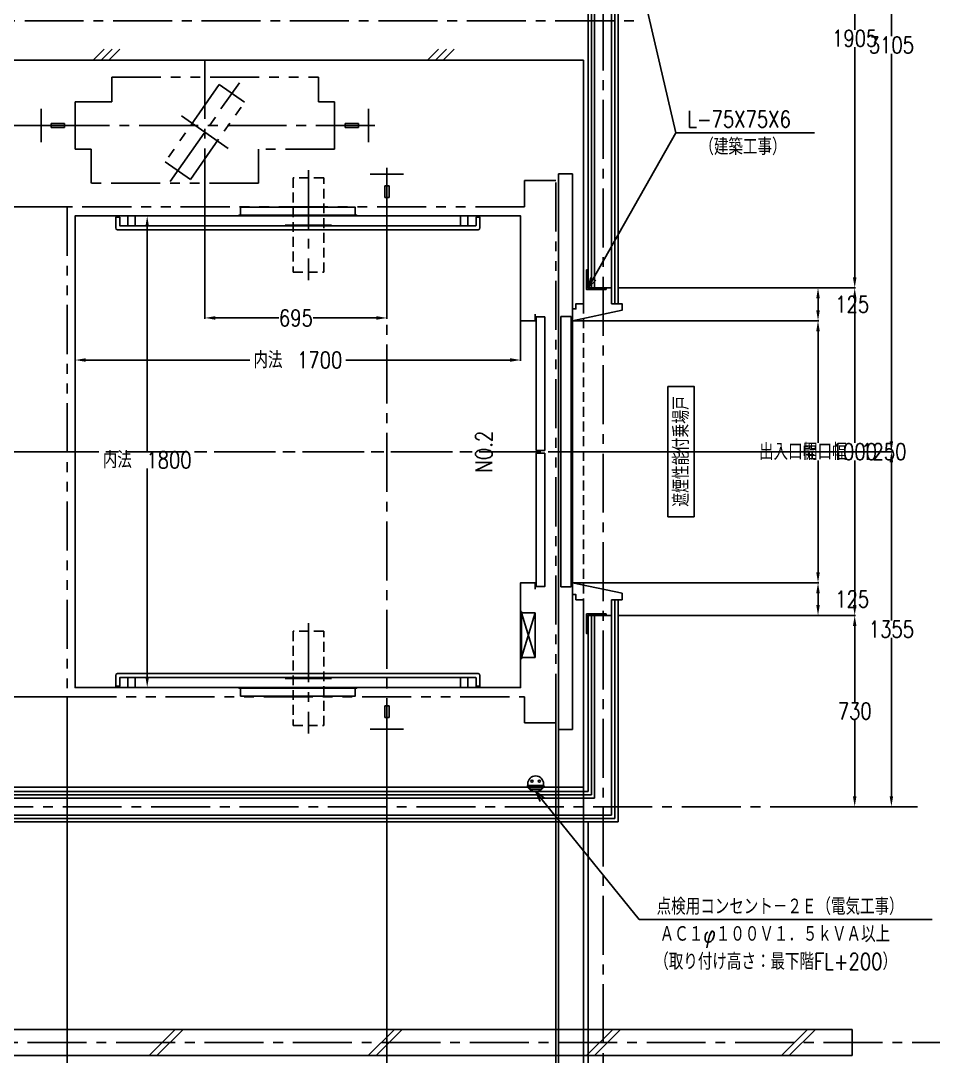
# Model space of a CAD drawing. Extents: x 1836 to 16224, y 361 to 11429.
# Drawn here: x 10053 to 13536, y 2556 to 6509 of the extents above; entities that cross this region are included whole.
import ezdxf
from ezdxf.enums import TextEntityAlignment as Align

# ---------------------------------------------------------------- set-up
doc = ezdxf.new("R2010")
doc.units = 0
doc.header["$LTSCALE"] = 300
doc.header["$MEASUREMENT"] = 0
for name, pattern in [('CENTER2', [1.125, 0.75, -0.125, 0.125, -0.125]), ('HIDDEN2', [0.1875, 0.125, -0.0625]), ('PHANTOM2', [1.25, 0.625, -0.125, 0.125, -0.125, 0.125, -0.125])]:
    doc.linetypes.add(name, pattern=pattern)
doc.layers.get('0').update_dxf_attribs({"linetype": 'CONTINUOUS'})
doc.layers.get('DEFPOINTS').update_dxf_attribs({"color": 8, "linetype": 'CONTINUOUS'})
for name, color, linetype in [('00-CENT', 7, 'CENTER2'), ('00-HIDN', 2, 'HIDDEN2'), ('00-OBJE', 3, 'CONTINUOUS'), ('00-PHAN', 5, 'PHANTOM2'), ('OBJE', 3, 'CONTINUOUS'), ('ZZ-BUILD-AXIS-T', 7, 'CENTER2'), ('ZZ-BUILD-W', 3, 'CONTINUOUS'), ('ZZ-CENT', 7, 'CENTER2'), ('ZZ-COMMENT', 6, 'CONTINUOUS'), ('ZZ-COMMENT-STL', 6, 'CONTINUOUS'), ('ZZ-DIM-COM1', 6, 'CONTINUOUS'), ('ZZ-DIM-COM2', 7, 'CONTINUOUS'), ('ZZ-KIKI-ALL', 7, 'CONTINUOUS'), ('ZZ-OBJE', 3, 'CONTINUOUS')]:
    doc.layers.add(name, color=color, linetype=linetype)
doc.styles.add('MITOH', font='romans.shx', dxfattribs={"width": 0.8, "bigfont": 'extfont.shx'})
doc.dimstyles.get("Standard").update_dxf_attribs({"dimtxt": 0.18, "dimasz": 0.18, "dimexe": 0.18, "dimexo": 0.0625, "dimgap": 0.09, "dimtad": 0, "dimtih": 1, "dimtoh": 1, "dimzin": 0, "dimdsep": 46, "dimtxsty": 'MITOH', "dimcen": 0.09, "dimadec": 0, "dimazin": 0, "dimtfac": 1, "dimtofl": 0, "dimtmove": 2, "dimatfit": 3, "dimfxl": 1, "dimtolj": 1, "dimarcsym": 0})

# ---------------------------------------------------------------- blocks, each defined once
blk = doc.blocks.new('*U409')
at = {"layer": 'ZZ-COMMENT-STL', "style": 'MITOH', "width": 0.8}
for s, p in [('L-75X75X6', (12933, 6304)), ('（建築工事）', (12979.1, 6199))]:
    blk.add_text(s, height=63, dxfattribs=at).set_placement(p)
blk = doc.blocks.new('_OPEN30')
at = {"color": 0, "linetype": 'ByBlock'}
for p, q in [((-1, 0.268), (0, 0)), ((0, 0), (-1, -0.268)), ((0, 0), (-1, 0))]:
    blk.add_line(p, q, dxfattribs=at)
blk = doc.blocks.new('*U410')
at = {"layer": 'ZZ-COMMENT-STL'}
blk.add_lwpolyline([(12574.1, 5726.2), (12889.4, 6284), (12899.4, 6284)], dxfattribs=at)
at = {"layer": 'ZZ-COMMENT-STL', "xscale": 40, "yscale": 40, "zscale": 40, "rotation": 240.5216745708419}
blk.add_blockref('_OPEN30', (12554.4, 5691.4), dxfattribs=at)
blk = doc.blocks.new('*U411')
at = {"layer": 'ZZ-COMMENT', "style": 'MITOH', "width": 0.8}
for s, p in [('点検用コンセント－２Ｅ（電気工事）', (12816, 3299.1)), ('ＡＣ１φ１００Ｖ１．５ｋＶＡ以上', (12827.8, 3194.1)), ('（取り付け高さ：最下階FL+200）', (12806.9, 3089.1))]:
    blk.add_text(s, height=63, dxfattribs=at).set_placement(p)
blk = doc.blocks.new('*U412')
at = {"layer": 'ZZ-COMMENT'}
blk.add_lwpolyline([(12379.5, 3737.8), (12749.4, 3281.1), (12759.4, 3281.1)], dxfattribs=at)
at = {"layer": 'ZZ-COMMENT', "xscale": 40, "yscale": 40, "zscale": 40, "rotation": 129.0018413624371}
blk.add_blockref('_OPEN30', (12354.4, 3768.9), dxfattribs=at)
blk = doc.blocks.new('*D459')
at = {"layer": 'DEFPOINTS', "color": 0, "transparency": 16777216}
for p in [(12154.1, 4363.6), (13096.1, 4363.6), (12333.6, 4238.6)]:
    blk.add_point(p, dxfattribs=at)
at = {"layer": 'ZZ-DIM-COM2', "color": 0, "lineweight": -2, "transparency": 16777216}
for p, q in [((12155.3, 4363.6), (13099.7, 4363.6)), ((13096.1, 4278.6), (13096.1, 4323.6)), ((12334.8, 4238.6), (13099.7, 4238.6))]:
    blk.add_line(p, q, dxfattribs=at)
at = {"layer": 'ZZ-DIM-COM2', "color": 0, "transparency": 16777216}
for points in [[(13089.4, 4323.6), (13102.8, 4323.6), (13096.1, 4363.6)], [(13089.4, 4278.6), (13102.8, 4278.6), (13096.1, 4238.6)]]:
    blk.add_solid(points, dxfattribs=at)
at = {"layer": 'ZZ-DIM-COM2', "color": 0, "transparency": 16777216, "insert": (13226.6, 4301.1), "char_height": 63, "attachment_point": 5, "style": 'MITOH'}
blk.add_mtext('\\A1;125', dxfattribs=at)
blk = doc.blocks.new('*D460')
at = {"layer": 'DEFPOINTS', "color": 0, "transparency": 16777216}
for p in [(12154.1, 5363.6), (13096.1, 5363.6), (12154.1, 4363.6)]:
    blk.add_point(p, dxfattribs=at)
at = {"layer": 'ZZ-DIM-COM1', "color": 0, "lineweight": -2, "transparency": 16777216}
for p, q in [((12155.3, 5363.6), (13099.7, 5363.6)), ((13096.1, 5323.6), (13096.1, 4896.9)), ((13096.1, 4403.6), (13096.1, 4830.3)), ((12155.3, 4363.6), (13099.7, 4363.6))]:
    blk.add_line(p, q, dxfattribs=at)
at = {"layer": 'ZZ-DIM-COM1', "color": 0, "transparency": 16777216}
for points in [[(13089.4, 5323.6), (13102.8, 5323.6), (13096.1, 5363.6)], [(13089.4, 4403.6), (13102.8, 4403.6), (13096.1, 4363.6)]]:
    blk.add_solid(points, dxfattribs=at)
at = {"layer": 'ZZ-DIM-COM1', "color": 0, "transparency": 16777216, "insert": (13096.1, 4863.6), "char_height": 63, "attachment_point": 5, "style": 'MITOH'}
blk.add_mtext('\\A1;出入口幅\u30001000', dxfattribs=at)
blk = doc.blocks.new('*D461')
at = {"layer": 'DEFPOINTS', "color": 0, "transparency": 16777216}
for p in [(12333.6, 5488.6), (13096.1, 5488.6), (12154.1, 5363.6)]:
    blk.add_point(p, dxfattribs=at)
at = {"layer": 'ZZ-DIM-COM2', "color": 0, "lineweight": -2, "transparency": 16777216}
for p, q in [((12334.8, 5488.6), (13099.7, 5488.6)), ((13096.1, 5403.6), (13096.1, 5448.6)), ((12155.3, 5363.6), (13099.7, 5363.6))]:
    blk.add_line(p, q, dxfattribs=at)
at = {"layer": 'ZZ-DIM-COM2', "color": 0, "transparency": 16777216}
for points in [[(13089.4, 5448.6), (13102.8, 5448.6), (13096.1, 5488.6)], [(13089.4, 5403.6), (13102.8, 5403.6), (13096.1, 5363.6)]]:
    blk.add_solid(points, dxfattribs=at)
at = {"layer": 'ZZ-DIM-COM2', "color": 0, "transparency": 16777216, "insert": (13226.6, 5426.1), "char_height": 63, "attachment_point": 5, "style": 'MITOH'}
blk.add_mtext('\\A1;125', dxfattribs=at)
blk = doc.blocks.new('*D462')
at = {"layer": 'DEFPOINTS', "color": 0, "transparency": 16777216}
for p in [(12333.6, 4238.6), (13236.1, 4238.6), (13076.1, 3508.6)]:
    blk.add_point(p, dxfattribs=at)
at = {"layer": 'ZZ-DIM-COM2', "color": 0, "lineweight": -2, "transparency": 16777216}
for p, q in [((12334.8, 4238.6), (13239.7, 4238.6)), ((13236.1, 4198.6), (13236.1, 3906.9)), ((13236.1, 3548.6), (13236.1, 3840.3)), ((13077.3, 3508.6), (13239.7, 3508.6))]:
    blk.add_line(p, q, dxfattribs=at)
at = {"layer": 'ZZ-DIM-COM2', "color": 0, "transparency": 16777216}
for points in [[(13229.4, 4198.6), (13242.8, 4198.6), (13236.1, 4238.6)], [(13229.4, 3548.6), (13242.8, 3548.6), (13236.1, 3508.6)]]:
    blk.add_solid(points, dxfattribs=at)
at = {"layer": 'ZZ-DIM-COM2', "color": 0, "transparency": 16777216, "insert": (13236.1, 3873.6), "char_height": 63, "attachment_point": 5, "style": 'MITOH'}
blk.add_mtext('\\A1;730', dxfattribs=at)
blk = doc.blocks.new('*D463')
at = {"layer": 'DEFPOINTS', "color": 0, "transparency": 16777216}
for p in [(12333.6, 5488.6), (13236.1, 5488.6), (12333.6, 4238.6)]:
    blk.add_point(p, dxfattribs=at)
at = {"layer": 'ZZ-DIM-COM2', "color": 0, "lineweight": -2, "transparency": 16777216}
for p, q in [((12334.8, 5488.6), (13239.7, 5488.6)), ((13236.1, 5448.6), (13236.1, 4896.9)), ((13236.1, 4278.6), (13236.1, 4830.3)), ((12334.8, 4238.6), (13239.7, 4238.6))]:
    blk.add_line(p, q, dxfattribs=at)
at = {"layer": 'ZZ-DIM-COM2', "color": 0, "transparency": 16777216}
for points in [[(13229.4, 5448.6), (13242.8, 5448.6), (13236.1, 5488.6)], [(13229.4, 4278.6), (13242.8, 4278.6), (13236.1, 4238.6)]]:
    blk.add_solid(points, dxfattribs=at)
at = {"layer": 'ZZ-DIM-COM2', "color": 0, "transparency": 16777216, "insert": (13236.1, 4863.6), "char_height": 63, "attachment_point": 5, "style": 'MITOH'}
blk.add_mtext('\\A1;開口幅\u30001250', dxfattribs=at)
blk = doc.blocks.new('*D464')
at = {"layer": 'DEFPOINTS', "color": 0, "transparency": 16777216}
for p in [(12333.6, 7393.6), (13236.1, 7393.6), (12333.6, 5488.6)]:
    blk.add_point(p, dxfattribs=at)
at = {"layer": 'ZZ-DIM-COM2', "color": 0, "lineweight": -2, "transparency": 16777216}
for p, q in [((12334.8, 7393.6), (13239.7, 7393.6)), ((13236.1, 7353.6), (13236.1, 6474.4)), ((13236.1, 5528.6), (13236.1, 6407.8)), ((12334.8, 5488.6), (13239.7, 5488.6))]:
    blk.add_line(p, q, dxfattribs=at)
at = {"layer": 'ZZ-DIM-COM2', "color": 0, "transparency": 16777216}
for points in [[(13229.4, 7353.6), (13242.8, 7353.6), (13236.1, 7393.6)], [(13229.4, 5528.6), (13242.8, 5528.6), (13236.1, 5488.6)]]:
    blk.add_solid(points, dxfattribs=at)
at = {"layer": 'ZZ-DIM-COM2', "color": 0, "transparency": 16777216, "insert": (13236.1, 6441.1), "char_height": 63, "attachment_point": 5, "style": 'MITOH'}
blk.add_mtext('\\A1;1905', dxfattribs=at)
blk = doc.blocks.new('*D466')
at = {"layer": 'DEFPOINTS', "color": 0, "transparency": 16777216}
for p in [(12291.1, 4863.6), (13376.1, 4863.6), (13216.1, 3508.6)]:
    blk.add_point(p, dxfattribs=at)
at = {"layer": 'ZZ-DIM-COM1', "color": 0, "lineweight": -2, "transparency": 16777216}
for p, q in [((12292.3, 4863.6), (13379.7, 4863.6)), ((13376.1, 4823.6), (13376.1, 4219.4)), ((13376.1, 3548.6), (13376.1, 4152.8)), ((13217.3, 3508.6), (13379.7, 3508.6))]:
    blk.add_line(p, q, dxfattribs=at)
at = {"layer": 'ZZ-DIM-COM1', "color": 0, "transparency": 16777216}
for points in [[(13369.4, 4823.6), (13382.8, 4823.6), (13376.1, 4863.6)], [(13369.4, 3548.6), (13382.8, 3548.6), (13376.1, 3508.6)]]:
    blk.add_solid(points, dxfattribs=at)
at = {"layer": 'ZZ-DIM-COM1', "color": 0, "transparency": 16777216, "insert": (13376.1, 4186.1), "char_height": 63, "attachment_point": 5, "style": 'MITOH'}
blk.add_mtext('\\A1;1355', dxfattribs=at)
blk = doc.blocks.new('*D467')
at = {"layer": 'DEFPOINTS', "color": 0, "transparency": 16777216}
for p in [(12291.1, 7968.6), (13376.1, 7968.6), (12291.1, 4863.6)]:
    blk.add_point(p, dxfattribs=at)
at = {"layer": 'ZZ-DIM-COM1', "color": 0, "lineweight": -2, "transparency": 16777216}
for p, q in [((12292.3, 7968.6), (13379.7, 7968.6)), ((13376.1, 7928.6), (13376.1, 6449.4)), ((13376.1, 4903.6), (13376.1, 6382.8)), ((12292.3, 4863.6), (13379.7, 4863.6))]:
    blk.add_line(p, q, dxfattribs=at)
at = {"layer": 'ZZ-DIM-COM1', "color": 0, "transparency": 16777216}
for points in [[(13369.4, 7928.6), (13382.8, 7928.6), (13376.1, 7968.6)], [(13369.4, 4903.6), (13382.8, 4903.6), (13376.1, 4863.6)]]:
    blk.add_solid(points, dxfattribs=at)
at = {"layer": 'ZZ-DIM-COM1', "color": 0, "transparency": 16777216, "insert": (13376.1, 6416.1), "char_height": 63, "attachment_point": 5, "style": 'MITOH'}
blk.add_mtext('\\A1;3105', dxfattribs=at)
blk = doc.blocks.new('*D469')
at = {"layer": 'DEFPOINTS', "color": 0, "transparency": 16777216}
for p in [(8976.1, 3928.6), (10231.1, 3928.6), (9446.1, 3583.6)]:
    blk.add_point(p, dxfattribs=at)
at = {"layer": 'ZZ-DIM-COM1', "color": 0, "lineweight": -2, "transparency": 16777216}
for p, q in [((10229.8, 3928.6), (8972.5, 3928.6)), ((8976.1, 3888.6), (8976.1, 3789.4)), ((8976.1, 3623.6), (8976.1, 3722.8)), ((9444.8, 3583.6), (8972.5, 3583.6))]:
    blk.add_line(p, q, dxfattribs=at)
at = {"layer": 'ZZ-DIM-COM1', "color": 0, "transparency": 16777216}
for points in [[(8969.4, 3888.6), (8982.8, 3888.6), (8976.1, 3928.6)], [(8969.4, 3623.6), (8982.8, 3623.6), (8976.1, 3583.6)]]:
    blk.add_solid(points, dxfattribs=at)
at = {"layer": 'ZZ-DIM-COM1', "color": 0, "transparency": 16777216, "insert": (8976.1, 3756.1), "char_height": 63, "attachment_point": 5, "style": 'MITOH'}
blk.add_mtext('\\A1;345', dxfattribs=at)
blk = doc.blocks.new('*D470')
at = {"layer": 'DEFPOINTS', "color": 0, "transparency": 16777216}
for p in [(8976.1, 5798.6), (10231.1, 5798.6), (10231.1, 3928.6)]:
    blk.add_point(p, dxfattribs=at)
at = {"layer": 'ZZ-DIM-COM1', "color": 0, "lineweight": -2, "transparency": 16777216}
for p, q in [((10229.8, 5798.6), (8972.5, 5798.6)), ((8976.1, 5758.6), (8976.1, 4896.9)), ((8976.1, 3968.6), (8976.1, 4830.3)), ((10229.8, 3928.6), (8972.5, 3928.6))]:
    blk.add_line(p, q, dxfattribs=at)
at = {"layer": 'ZZ-DIM-COM1', "color": 0, "transparency": 16777216}
for points in [[(8969.4, 5758.6), (8982.8, 5758.6), (8976.1, 5798.6)], [(8969.4, 3968.6), (8982.8, 3968.6), (8976.1, 3928.6)]]:
    blk.add_solid(points, dxfattribs=at)
at = {"layer": 'ZZ-DIM-COM1', "color": 0, "transparency": 16777216, "insert": (8976.1, 4863.6), "char_height": 63, "attachment_point": 5, "style": 'MITOH'}
blk.add_mtext('\\A1;外法\u30001870', dxfattribs=at)
blk = doc.blocks.new('*D471')
at = {"layer": 'DEFPOINTS', "color": 0, "transparency": 16777216}
for p in [(9976.1, 6358.6), (8976.1, 5798.6), (10231.1, 5798.6)]:
    blk.add_point(p, dxfattribs=at)
at = {"layer": 'ZZ-DIM-COM1', "color": 0, "lineweight": -2, "transparency": 16777216}
for p, q in [((9974.8, 6358.6), (8972.5, 6358.6)), ((8976.1, 6318.6), (8976.1, 6111.9)), ((8976.1, 5838.6), (8976.1, 6045.3)), ((10229.8, 5798.6), (8972.5, 5798.6))]:
    blk.add_line(p, q, dxfattribs=at)
at = {"layer": 'ZZ-DIM-COM1', "color": 0, "transparency": 16777216}
for points in [[(8969.4, 6318.6), (8982.8, 6318.6), (8976.1, 6358.6)], [(8969.4, 5838.6), (8982.8, 5838.6), (8976.1, 5798.6)]]:
    blk.add_solid(points, dxfattribs=at)
at = {"layer": 'ZZ-DIM-COM1', "color": 0, "transparency": 16777216, "insert": (8976.1, 6078.6), "char_height": 63, "attachment_point": 5, "style": 'MITOH'}
blk.add_mtext('\\A1;560', dxfattribs=at)
blk = doc.blocks.new('360Φ')
at = {"layer": '00-CENT', "color": 7, "linetype": 'CENTER2'}
for p, q in [((188.4, 131.9), (-188.4, -131.9)), ((-62.2, 88.9), (62.2, -88.9))]:
    blk.add_line(p, q, dxfattribs=at)
at = {"layer": '00-PHAN', "color": 5, "linetype": 'PHANTOM2'}
blk.add_lwpolyline([(113.9, 151.2), (181, 55.3), (-113.9, -151.2), (-181, -55.3)], close=True, dxfattribs=at)
blk = doc.blocks.new('A$C0E4C5B69')
at = {"layer": 'OBJE', "color": 7}
for points in [[(-3, 218.75), (-33, 218.75), (-33, -218.75), (-3, -218.75)], [(0, -225), (-3, -225), (-3, 225), (0, 225), (0, -225), (0, 225)]]:
    blk.add_lwpolyline(points, dxfattribs=at)
blk = doc.blocks.new('*D523')
at = {"layer": 'DEFPOINTS', "color": 0, "transparency": 16777216}
for p in [(11961.1, 5363.6), (10261.1, 5213.6), (10261.1, 5203.6)]:
    blk.add_point(p, dxfattribs=at)
at = {"layer": 'ZZ-DIM-COM1', "color": 0, "lineweight": -2, "transparency": 16777216}
for p, q in [((11961.1, 5362.4), (11961.1, 5210)), ((10261.1, 5204.9), (10261.1, 5217.2)), ((10301.1, 5213.6), (10927.9, 5213.6)), ((11921.1, 5213.6), (11294.3, 5213.6))]:
    blk.add_line(p, q, dxfattribs=at)
at = {"layer": 'ZZ-DIM-COM1', "color": 0, "transparency": 16777216}
for points in [[(10301.1, 5220.3), (10301.1, 5207), (10261.1, 5213.6)], [(11921.1, 5220.3), (11921.1, 5207), (11961.1, 5213.6)]]:
    blk.add_solid(points, dxfattribs=at)
at = {"layer": 'ZZ-DIM-COM1', "color": 0, "transparency": 16777216, "insert": (11111.1, 5213.6), "char_height": 63, "attachment_point": 5, "style": 'MITOH'}
blk.add_mtext('\\A1;内法\u30001700', dxfattribs=at)
blk = doc.blocks.new('*D524')
at = {"layer": 'DEFPOINTS', "color": 0, "transparency": 16777216}
for p in [(10536.1, 5763.6), (10536.1, 3963.6), (10536.1, 3963.6)]:
    blk.add_point(p, dxfattribs=at)
at = {"layer": 'ZZ-DIM-COM1', "color": 0, "lineweight": -2, "transparency": 16777216}
for p, q in [((10537.3, 5763.6), (10539.7, 5763.6)), ((10536.1, 5723.6), (10536.1, 4865.6)), ((10536.1, 4003.6), (10536.1, 4799)), ((10537.3, 3963.6), (10539.7, 3963.6))]:
    blk.add_line(p, q, dxfattribs=at)
at = {"layer": 'ZZ-DIM-COM1', "color": 0, "transparency": 16777216}
for points in [[(10529.4, 5723.6), (10542.8, 5723.6), (10536.1, 5763.6)], [(10529.4, 4003.6), (10542.8, 4003.6), (10536.1, 3963.6)]]:
    blk.add_solid(points, dxfattribs=at)
at = {"layer": 'ZZ-DIM-COM1', "color": 0, "transparency": 16777216, "insert": (10536.1, 4832.3), "char_height": 63, "attachment_point": 5, "style": 'MITOH'}
blk.add_mtext('\\A1;内法\u30001800', dxfattribs=at)
blk = doc.blocks.new('A$C3FFB1C2D')
at = {"layer": '00-OBJE', "color": 3, "linetype": 'Continuous'}
for p, q in [((-90, 0), (-90, -3)), ((-90, 0), (90, 0)), ((90, 0), (90, -3)), ((-90, -3), (90, -3)), ((-85, -3), (-85, -55)), ((-85, -3), (85, -55)), ((85, -3), (-85, -55)), ((85, -55), (85, -3)), ((-85, -55), (85, -55))]:
    blk.add_line(p, q, dxfattribs=at)
blk = doc.blocks.new('EL00040')
at = {"color": 3, "linetype": 'Continuous'}
for p, q in [((-89, 63.5), (-89, -63.5)), ((-89, 8), (-89, -8)), ((-44.5, 8), (0, 8)), ((-44.5, 8), (-44.5, -8)), ((0, 8), (0, -8)), ((-89, 0), (0, 0)), ((-44.5, -8), (0, -8))]:
    blk.add_line(p, q, dxfattribs=at)
blk = doc.blocks.new('EL00041')
at = {"color": 3, "linetype": 'Continuous'}
for p, q in [((-89, 63.5), (-89, -63.5)), ((-89, 8), (-89, -8)), ((-89, 0), (0, 0)), ((-51, 8), (0, 8)), ((-51, 8), (-51, -8)), ((0, 8), (0, -8)), ((-51, -8), (0, -8))]:
    blk.add_line(p, q, dxfattribs=at)
blk = doc.blocks.new('*D525')
at = {"layer": 'DEFPOINTS', "color": 0, "transparency": 16777216}
for p in [(9116.1, 6108.6), (10127.1, 6108.6), (10126.1, 4863.6)]:
    blk.add_point(p, dxfattribs=at)
at = {"layer": 'ZZ-DIM-COM2', "color": 0, "lineweight": -2, "transparency": 16777216}
for p, q in [((10125.8, 6108.6), (9112.5, 6108.6)), ((9116.1, 6068.6), (9116.1, 5519.4)), ((9116.1, 4903.6), (9116.1, 5452.8)), ((10124.8, 4863.6), (9112.5, 4863.6))]:
    blk.add_line(p, q, dxfattribs=at)
at = {"layer": 'ZZ-DIM-COM2', "color": 0, "transparency": 16777216}
for points in [[(9109.4, 6068.6), (9122.8, 6068.6), (9116.1, 6108.6)], [(9109.4, 4903.6), (9122.8, 4903.6), (9116.1, 4863.6)]]:
    blk.add_solid(points, dxfattribs=at)
at = {"layer": 'ZZ-DIM-COM2', "color": 0, "transparency": 16777216, "insert": (9116.1, 5486.1), "char_height": 63, "attachment_point": 5, "style": 'MITOH'}
blk.add_mtext('\\A1;1245', dxfattribs=at)
blk = doc.blocks.new('*U416')
at = {"layer": 'ZZ-COMMENT'}
blk.add_lwpolyline([(12592.9, 7557.4), (12889.4, 6284)], dxfattribs=at)
at = {"layer": 'ZZ-COMMENT', "xscale": 40, "yscale": 40, "zscale": 40, "rotation": 103.1042551089587}
blk.add_blockref('_OPEN30', (12583.9, 7596.4), dxfattribs=at)
blk = doc.blocks.new('*D527')
at = {"layer": 'DEFPOINTS', "color": 0, "transparency": 16777216}
for p in [(12096.1, 3828.6), (12201.1, 3583.6), (12201.1, 2078.6)]:
    blk.add_point(p, dxfattribs=at)
at = {"layer": 'ZZ-DIM-COM1', "color": 0, "lineweight": -2, "transparency": 16777216}
for p, q in [((12096.1, 3827.4), (12096.1, 2075)), ((12201.1, 3582.4), (12201.1, 2075)), ((12136.1, 2078.6), (12161.1, 2078.6))]:
    blk.add_line(p, q, dxfattribs=at)
at = {"layer": 'ZZ-DIM-COM1', "color": 0, "transparency": 16777216}
for points in [[(12136.1, 2085.3), (12136.1, 2072), (12096.1, 2078.6)], [(12161.1, 2085.3), (12161.1, 2072), (12201.1, 2078.6)]]:
    blk.add_solid(points, dxfattribs=at)
at = {"layer": 'ZZ-DIM-COM1', "color": 0, "transparency": 16777216, "insert": (11938.9, 2078.6), "char_height": 63, "attachment_point": 5, "style": 'MITOH'}
blk.add_mtext('\\A1;105', dxfattribs=at)
blk = doc.blocks.new('*D528')
at = {"layer": 'DEFPOINTS', "color": 0, "transparency": 16777216}
for p in [(12096.1, 3828.6), (9976.1, 3566.1), (9976.1, 2078.6)]:
    blk.add_point(p, dxfattribs=at)
at = {"layer": 'ZZ-DIM-COM1', "color": 0, "lineweight": -2, "transparency": 16777216}
for p, q in [((12096.1, 3827.4), (12096.1, 2075)), ((9976.1, 3564.9), (9976.1, 2075)), ((10016.1, 2078.6), (10945.5, 2078.6)), ((12056.1, 2078.6), (11126.7, 2078.6))]:
    blk.add_line(p, q, dxfattribs=at)
at = {"layer": 'ZZ-DIM-COM1', "color": 0, "transparency": 16777216}
for points in [[(10016.1, 2085.3), (10016.1, 2072), (9976.1, 2078.6)], [(12056.1, 2085.3), (12056.1, 2072), (12096.1, 2078.6)]]:
    blk.add_solid(points, dxfattribs=at)
at = {"layer": 'ZZ-DIM-COM1', "color": 0, "transparency": 16777216, "insert": (11036.1, 2078.6), "char_height": 63, "attachment_point": 5, "style": 'MITOH'}
blk.add_mtext('\\A1;2120', dxfattribs=at)
blk = doc.blocks.new('*D529')
at = {"layer": 'DEFPOINTS', "color": 0, "transparency": 16777216}
for p in [(12218.6, 3451.1), (12218.6, 1938.6), (12276.1, 1958.6)]:
    blk.add_point(p, dxfattribs=at)
at = {"layer": 'ZZ-DIM-COM1', "color": 0, "lineweight": -2, "transparency": 16777216}
for p, q in [((12218.6, 3449.9), (12218.6, 1935)), ((12178.6, 1938.6), (12138.6, 1938.6)), ((12276.1, 1957.4), (12276.1, 1935)), ((12316.1, 1938.6), (12356.1, 1938.6))]:
    blk.add_line(p, q, dxfattribs=at)
at = {"layer": 'ZZ-DIM-COM1', "color": 0, "transparency": 16777216}
for points in [[(12178.6, 1945.3), (12178.6, 1932), (12218.6, 1938.6)], [(12316.1, 1945.3), (12316.1, 1932), (12276.1, 1938.6)]]:
    blk.add_solid(points, dxfattribs=at)
at = {"layer": 'ZZ-DIM-COM1', "color": 0, "transparency": 16777216, "insert": (12412.9, 1938.6), "char_height": 63, "attachment_point": 5, "style": 'MITOH'}
blk.add_mtext('\\A1;58', dxfattribs=at)
blk = doc.blocks.new('*D530')
at = {"layer": 'DEFPOINTS', "color": 0, "transparency": 16777216}
for p in [(9976.1, 3566.1), (12201.1, 3451.1), (9976.1, 1938.6)]:
    blk.add_point(p, dxfattribs=at)
at = {"layer": 'ZZ-DIM-COM1', "color": 0, "lineweight": -2, "transparency": 16777216}
for p, q in [((9976.1, 3564.9), (9976.1, 1935)), ((12201.1, 3449.9), (12201.1, 1935)), ((10016.1, 1938.6), (10998, 1938.6)), ((12161.1, 1938.6), (11179.2, 1938.6))]:
    blk.add_line(p, q, dxfattribs=at)
at = {"layer": 'ZZ-DIM-COM1', "color": 0, "transparency": 16777216}
for points in [[(10016.1, 1945.3), (10016.1, 1932), (9976.1, 1938.6)], [(12161.1, 1945.3), (12161.1, 1932), (12201.1, 1938.6)]]:
    blk.add_solid(points, dxfattribs=at)
at = {"layer": 'ZZ-DIM-COM1', "color": 0, "transparency": 16777216, "insert": (11088.6, 1938.6), "char_height": 63, "attachment_point": 5, "style": 'MITOH'}
blk.add_mtext('\\A1;2225', dxfattribs=at)
blk = doc.blocks.new('*D532')
at = {"layer": 'DEFPOINTS', "color": 0, "transparency": 16777216}
for p in [(10231.1, 3928.6), (12096.1, 3828.6), (12096.1, 2218.6)]:
    blk.add_point(p, dxfattribs=at)
at = {"layer": 'ZZ-DIM-COM1', "color": 0, "lineweight": -2, "transparency": 16777216}
for p, q in [((10231.1, 3927.4), (10231.1, 2215)), ((12096.1, 3827.4), (12096.1, 2215)), ((10271.1, 2218.6), (10978.7, 2218.6)), ((12056.1, 2218.6), (11348.5, 2218.6))]:
    blk.add_line(p, q, dxfattribs=at)
at = {"layer": 'ZZ-DIM-COM1', "color": 0, "transparency": 16777216}
for points in [[(10271.1, 2225.3), (10271.1, 2212), (10231.1, 2218.6)], [(12056.1, 2225.3), (12056.1, 2212), (12096.1, 2218.6)]]:
    blk.add_solid(points, dxfattribs=at)
at = {"layer": 'ZZ-DIM-COM1', "color": 0, "transparency": 16777216, "insert": (11163.6, 2218.6), "char_height": 63, "attachment_point": 5, "style": 'MITOH'}
blk.add_mtext('\\A1;外法\u30001865', dxfattribs=at)
blk = doc.blocks.new('*D533')
at = {"layer": 'DEFPOINTS', "color": 0, "transparency": 16777216}
for p in [(10231.1, 3928.6), (9976.1, 3566.1), (10231.1, 2218.6)]:
    blk.add_point(p, dxfattribs=at)
at = {"layer": 'ZZ-DIM-COM1', "color": 0, "lineweight": -2, "transparency": 16777216}
for p, q in [((10231.1, 3927.4), (10231.1, 2215)), ((9976.1, 3564.9), (9976.1, 2215)), ((10016.1, 2218.6), (10037, 2218.6)), ((10191.1, 2218.6), (10170.2, 2218.6))]:
    blk.add_line(p, q, dxfattribs=at)
at = {"layer": 'ZZ-DIM-COM1', "color": 0, "transparency": 16777216}
for points in [[(10016.1, 2225.3), (10016.1, 2212), (9976.1, 2218.6)], [(10191.1, 2225.3), (10191.1, 2212), (10231.1, 2218.6)]]:
    blk.add_solid(points, dxfattribs=at)
at = {"layer": 'ZZ-DIM-COM1', "color": 0, "transparency": 16777216, "insert": (10103.6, 2218.6), "char_height": 63, "attachment_point": 5, "style": 'MITOH'}
blk.add_mtext('\\A1;255', dxfattribs=at)
blk = doc.blocks.new('*D534')
at = {"layer": 'DEFPOINTS', "color": 0, "transparency": 16777216}
for p in [(12096.1, 3828.6), (12201.1, 3583.6), (12201.1, 2218.6)]:
    blk.add_point(p, dxfattribs=at)
at = {"layer": 'ZZ-DIM-COM1', "color": 0, "lineweight": -2, "transparency": 16777216}
for p, q in [((12096.1, 3827.4), (12096.1, 2215)), ((12201.1, 3582.4), (12201.1, 2215)), ((12136.1, 2218.6), (12161.1, 2218.6))]:
    blk.add_line(p, q, dxfattribs=at)
at = {"layer": 'ZZ-DIM-COM1', "color": 0, "transparency": 16777216}
for points in [[(12136.1, 2225.3), (12136.1, 2212), (12096.1, 2218.6)], [(12161.1, 2225.3), (12161.1, 2212), (12201.1, 2218.6)]]:
    blk.add_solid(points, dxfattribs=at)
at = {"layer": 'ZZ-DIM-COM1', "color": 0, "transparency": 16777216, "insert": (12148.6, 2088.1), "char_height": 63, "attachment_point": 5, "style": 'MITOH'}
blk.add_mtext('\\A1;105', dxfattribs=at)
blk = doc.blocks.new('*D535')
at = {"layer": 'DEFPOINTS', "color": 0, "transparency": 16777216}
for p in [(10231.1, 3928.6), (11451.1, 3779.6), (11451.1, 2358.6)]:
    blk.add_point(p, dxfattribs=at)
at = {"layer": 'ZZ-DIM-COM1', "color": 0, "lineweight": -2, "transparency": 16777216}
for p, q in [((10231.1, 3927.4), (10231.1, 2355)), ((11451.1, 3778.4), (11451.1, 2355)), ((10271.1, 2358.6), (10754.1, 2358.6)), ((11411.1, 2358.6), (10928.1, 2358.6))]:
    blk.add_line(p, q, dxfattribs=at)
at = {"layer": 'ZZ-DIM-COM1', "color": 0, "transparency": 16777216}
for points in [[(10271.1, 2365.3), (10271.1, 2352), (10231.1, 2358.6)], [(11411.1, 2365.3), (11411.1, 2352), (11451.1, 2358.6)]]:
    blk.add_solid(points, dxfattribs=at)
at = {"layer": 'ZZ-DIM-COM1', "color": 0, "transparency": 16777216, "insert": (10841.1, 2358.6), "char_height": 63, "attachment_point": 5, "style": 'MITOH'}
blk.add_mtext('\\A1;1220', dxfattribs=at)
blk = doc.blocks.new('*D536')
at = {"layer": 'DEFPOINTS', "color": 0, "transparency": 16777216}
for p in [(12096.1, 3828.6), (11451.1, 3779.6), (12096.1, 2358.6)]:
    blk.add_point(p, dxfattribs=at)
at = {"layer": 'ZZ-DIM-COM1', "color": 0, "lineweight": -2, "transparency": 16777216}
for p, q in [((12096.1, 3827.4), (12096.1, 2355)), ((11451.1, 3778.4), (11451.1, 2355)), ((11491.1, 2358.6), (11708.2, 2358.6)), ((12056.1, 2358.6), (11839, 2358.6))]:
    blk.add_line(p, q, dxfattribs=at)
at = {"layer": 'ZZ-DIM-COM1', "color": 0, "transparency": 16777216}
for points in [[(11491.1, 2365.3), (11491.1, 2352), (11451.1, 2358.6)], [(12056.1, 2365.3), (12056.1, 2352), (12096.1, 2358.6)]]:
    blk.add_solid(points, dxfattribs=at)
at = {"layer": 'ZZ-DIM-COM1', "color": 0, "transparency": 16777216, "insert": (11773.6, 2358.6), "char_height": 63, "attachment_point": 5, "style": 'MITOH'}
blk.add_mtext('\\A1;645', dxfattribs=at)
blk = doc.blocks.new('*D537')
at = {"layer": 'DEFPOINTS', "color": 0, "transparency": 16777216}
for p in [(12106.1, 3803.6), (12201.1, 3583.6), (12201.1, 2358.6)]:
    blk.add_point(p, dxfattribs=at)
at = {"layer": 'ZZ-DIM-COM1', "color": 0, "lineweight": -2, "transparency": 16777216}
for p, q in [((12106.1, 3802.4), (12106.1, 2355)), ((12201.1, 3582.4), (12201.1, 2355)), ((12066.1, 2358.6), (12026.1, 2358.6)), ((12241.1, 2358.6), (12281.1, 2358.6))]:
    blk.add_line(p, q, dxfattribs=at)
at = {"layer": 'ZZ-DIM-COM1', "color": 0, "transparency": 16777216}
for points in [[(12066.1, 2365.3), (12066.1, 2352), (12106.1, 2358.6)], [(12241.1, 2365.3), (12241.1, 2352), (12201.1, 2358.6)]]:
    blk.add_solid(points, dxfattribs=at)
at = {"layer": 'ZZ-DIM-COM1', "color": 0, "transparency": 16777216, "insert": (12153.6, 2358.6), "char_height": 63, "attachment_point": 5, "style": 'MITOH'}
blk.add_mtext('\\A1;95', dxfattribs=at)
blk = doc.blocks.new('*D538')
at = {"layer": 'DEFPOINTS', "color": 0, "transparency": 16777216}
for p in [(12096.1, 3828.6), (12106.1, 3803.6), (12096.1, 2358.6)]:
    blk.add_point(p, dxfattribs=at)
at = {"layer": 'ZZ-DIM-COM1', "color": 0, "lineweight": -2, "transparency": 16777216}
for p, q in [((12096.1, 3827.4), (12096.1, 2355)), ((12106.1, 3802.4), (12106.1, 2355)), ((12056.1, 2358.6), (12016.1, 2358.6)), ((12146.1, 2358.6), (12186.1, 2358.6))]:
    blk.add_line(p, q, dxfattribs=at)
at = {"layer": 'ZZ-DIM-COM1', "color": 0, "transparency": 16777216}
for points in [[(12056.1, 2365.3), (12056.1, 2352), (12096.1, 2358.6)], [(12146.1, 2365.3), (12146.1, 2352), (12106.1, 2358.6)]]:
    blk.add_solid(points, dxfattribs=at)
at = {"layer": 'ZZ-DIM-COM1', "color": 0, "transparency": 16777216, "insert": (12101.1, 2228.1), "char_height": 63, "attachment_point": 5, "style": 'MITOH'}
blk.add_mtext('\\A1;10', dxfattribs=at)
blk = doc.blocks.new('*D540')
at = {"layer": 'DEFPOINTS', "color": 0, "transparency": 16777216}
for p in [(11451.1, 5947.6), (10756.1, 5858.6), (11451.1, 5374.2)]:
    blk.add_point(p, dxfattribs=at)
at = {"layer": 'ZZ-DIM-COM2', "color": 0, "lineweight": -2, "transparency": 16777216}
for p, q in [((11451.1, 5946.4), (11451.1, 5370.6)), ((10756.1, 5857.4), (10756.1, 5370.6)), ((10796.1, 5374.2), (11038.2, 5374.2)), ((11411.1, 5374.2), (11169, 5374.2))]:
    blk.add_line(p, q, dxfattribs=at)
at = {"layer": 'ZZ-DIM-COM2', "color": 0, "transparency": 16777216}
for points in [[(10796.1, 5380.9), (10796.1, 5367.5), (10756.1, 5374.2)], [(11411.1, 5380.9), (11411.1, 5367.5), (11451.1, 5374.2)]]:
    blk.add_solid(points, dxfattribs=at)
at = {"layer": 'ZZ-DIM-COM2', "color": 0, "transparency": 16777216, "insert": (11103.6, 5374.2), "char_height": 63, "attachment_point": 5, "style": 'MITOH'}
blk.add_mtext('\\A1;695', dxfattribs=at)
blk = doc.blocks.new('*D553')
at = {"layer": 'DEFPOINTS', "color": 0, "transparency": 16777216}
for p in [(12201.1, 3583.6), (12218.6, 3451.1), (12201.1, 1938.6)]:
    blk.add_point(p, dxfattribs=at)
at = {"layer": 'ZZ-DIM-COM1', "color": 0, "lineweight": -2, "transparency": 16777216}
for p, q in [((12201.1, 3582.4), (12201.1, 1935)), ((12218.6, 3449.9), (12218.6, 1935)), ((12161.1, 1938.6), (12121.1, 1938.6)), ((12258.6, 1938.6), (12298.6, 1938.6))]:
    blk.add_line(p, q, dxfattribs=at)
at = {"layer": 'ZZ-DIM-COM1', "color": 0, "transparency": 16777216}
for points in [[(12161.1, 1945.3), (12161.1, 1932), (12201.1, 1938.6)], [(12258.6, 1945.3), (12258.6, 1932), (12218.6, 1938.6)]]:
    blk.add_solid(points, dxfattribs=at)
at = {"layer": 'ZZ-DIM-COM1', "color": 0, "transparency": 16777216, "insert": (12209.8, 1808.1), "char_height": 63, "attachment_point": 5, "style": 'MITOH'}
blk.add_mtext('\\A1;17', dxfattribs=at)

msp = doc.modelspace()

# ---------------------------------------------------------------- linework, layer by layer
at = {"layer": '00-CENT', "color": 7, "linetype": 'CENTER2'}
for p, q in [((10756.095, 6358.637), (10756.095, 5858.637)), ((11451.095, 5947.637), (11451.095, 3779.637)), ((10116.095, 4863.637), (12331.095, 4863.637))]:
    msp.add_line(p, q, dxfattribs=at)
for points in [[(11405.095, 6108.637), (10107.095, 6108.637)], [(11151.095, 5938.637), (11151.095, 5518.637)], [(11062.595, 5728.637), (11239.595, 5728.637)], [(11151.095, 4208.637), (11151.095, 3788.637)], [(11062.595, 3998.637), (11239.595, 3998.637)]]:
    msp.add_lwpolyline(points, dxfattribs=at)
at = {"layer": '00-HIDN', "color": 2, "linetype": 'HIDDEN2'}
for points in [[(11209.595, 5908.637), (11092.595, 5908.637), (11092.595, 5548.637), (11209.595, 5548.637)], [(11209.595, 4178.637), (11092.595, 4178.637), (11092.595, 3818.637), (11209.595, 3818.637)]]:
    msp.add_lwpolyline(points, close=True, dxfattribs=at)
at = {"layer": '00-OBJE', "color": 3, "linetype": 'Continuous'}
for points in [[(12016.095, 5388.637), (12016.095, 5363.637), (11961.095, 5363.637), (11961.095, 5763.637), (10261.095, 5763.637), (10261.095, 3963.637), (11961.095, 3963.637), (11961.095, 4363.637), (12016.095, 4363.637), (12016.095, 4338.637)], [(11961.085, 5763.637), (11961.095, 5763.637)], [(11961.085, 5763.637), (11961.085, 5763.632)], [(11961.085, 5763.634), (11961.095, 5763.634)], [(11961.085, 5763.632), (11961.095, 5763.632)], [(11961.09, 5763.637), (11961.09, 5763.632)]]:
    msp.add_lwpolyline(points, dxfattribs=at)
for points in [[(12053.095, 5378.637), (12021.095, 5378.637), (12021.095, 4868.637), (12053.095, 4868.637)], [(12053.095, 4858.637), (12021.095, 4858.637), (12021.095, 4348.637), (12053.095, 4348.637)]]:
    msp.add_lwpolyline(points, close=True, dxfattribs=at)
at = {"layer": '00-PHAN', "color": 5, "linetype": 'PHANTOM2'}
for p, q in [((12096.095, 5898.637), (11976.095, 5898.637)), ((11976.095, 5898.637), (11976.095, 5798.637)), ((12096.095, 3828.637), (12096.095, 5898.637)), ((11976.095, 5798.637), (10231.095, 5798.637)), ((10231.095, 5798.637), (10231.095, 3928.637)), ((10231.095, 3928.637), (11976.095, 3928.637)), ((11976.095, 3928.637), (11976.095, 3828.637)), ((11976.095, 3828.637), (12096.095, 3828.637))]:
    msp.add_line(p, q, dxfattribs=at)
msp.add_lwpolyline([(10401.095, 6198.637), (10401.095, 6293.637), (11190.095, 6293.637), (11189.891, 6198.637), (11251.095, 6198.637), (11251.095, 6018.637), (10961.095, 6018.637), (10961.095, 5888.637), (10322.095, 5888.637), (10322.095, 6018.637), (10261.095, 6018.637), (10261.095, 6198.637)], close=True, dxfattribs=at)
at = {"layer": 'OBJE'}
for p, q in [((12106.095, 5923.637), (12159.095, 5923.637)), ((12106.095, 3803.637), (12106.095, 5923.637)), ((12159.095, 5923.637), (12159.095, 3803.637)), ((12154.095, 5379.637), (12114.095, 5379.637)), ((12114.095, 5379.637), (12114.095, 4863.637)), ((12154.095, 4863.637), (12154.095, 5379.637)), ((12114.095, 4863.637), (12154.095, 4863.637)), ((12114.095, 4347.637), (12114.095, 4863.637)), ((12114.095, 4863.637), (12154.095, 4863.637)), ((12154.095, 4863.637), (12154.095, 4347.637)), ((12154.095, 4347.637), (12114.095, 4347.637)), ((12159.095, 3803.637), (12106.095, 3803.637))]:
    msp.add_line(p, q, dxfattribs=at)
at = {"layer": 'ZZ-BUILD-AXIS-T', "linetype": 'CENTER2'}
for p, q in [((12276.095, 1931.137), (12276.095, 10906.575)), ((8381.095, 6508.637), (12395.114, 6508.637)), ((13476.095, 3508.637), (8232.757, 3508.637)), ((14692.32, 2608.637), (8250.348, 2608.637))]:
    msp.add_line(p, q, dxfattribs=at)
at = {"layer": 'ZZ-BUILD-W', "linetype": 'Continuous'}
for p, q in [((12308.595, 5428.637), (12308.595, 7453.637)), ((12321.095, 5428.637), (12321.095, 7453.637)), ((12333.595, 5428.637), (12333.595, 7453.637)), ((12218.595, 7393.637), (12218.595, 5488.637)), ((12218.595, 7393.637), (12218.595, 5488.637)), ((12231.095, 7393.637), (12231.095, 5488.637)), ((12243.595, 7393.637), (12243.595, 5488.637)), ((9976.095, 6358.637), (12201.095, 6358.637)), ((12201.095, 6358.637), (12201.095, 5428.637)), ((12308.595, 5488.637), (12218.595, 5488.637)), ((12201.095, 4298.637), (12201.095, 3583.637)), ((12308.595, 3476.137), (12308.595, 4298.637)), ((12321.095, 3463.637), (12321.095, 4298.637)), ((12333.595, 3451.137), (12333.595, 4298.637)), ((12218.595, 4238.637), (12218.595, 3566.137)), ((12308.595, 4238.637), (12218.595, 4238.637)), ((12231.095, 4238.637), (12231.095, 3553.637)), ((12243.595, 4238.637), (12243.595, 3541.137)), ((12218.595, 3566.137), (9546.095, 3566.137)), ((9976.095, 3583.637), (12201.095, 3583.637)), ((12231.095, 3553.637), (9546.095, 3553.637)), ((12243.595, 3541.137), (9546.095, 3541.137)), ((9546.095, 3476.137), (12308.595, 3476.137)), ((9546.095, 3463.637), (12321.095, 3463.637)), ((9546.095, 3451.137), (12218.595, 3451.137)), ((12218.595, 3451.137), (12333.595, 3451.137)), ((13226.095, 2658.637), (9546.095, 2658.637)), ((13226.095, 2658.637), (13226.095, 2558.637)), ((13226.095, 2558.637), (9446.095, 2558.637))]:
    msp.add_line(p, q, dxfattribs=at)
at = {"layer": 'ZZ-BUILD-W', "color": 7, "linetype": 'Continuous'}
for p, q in [((10329.929, 6358.637), (10371.89, 6400.598)), ((10359.929, 6358.637), (10401.89, 6400.598)), ((10389.929, 6358.637), (10431.89, 6400.598)), ((11605.924, 6358.637), (11647.885, 6400.598)), ((11635.924, 6358.637), (11677.885, 6400.598)), ((11665.924, 6358.637), (11707.885, 6400.598)), ((10543.372, 2558.637), (10643.372, 2658.637)), ((10573.372, 2558.637), (10673.372, 2658.637)), ((11379.658, 2558.637), (11479.658, 2658.637)), ((11409.658, 2558.637), (11509.658, 2658.637)), ((12212.513, 2558.637), (12312.513, 2658.637)), ((12242.513, 2558.637), (12342.513, 2658.637)), ((12956.15, 2558.637), (13056.15, 2658.637)), ((12986.15, 2558.637), (13086.15, 2658.637))]:
    msp.add_line(p, q, dxfattribs=at)
at = {"layer": 'ZZ-BUILD-W', "color": 2, "linetype": 'HIDDEN2'}
msp.add_line((12201.095, 5428.637), (12201.095, 4298.637), dxfattribs=at)
at = {"layer": 'ZZ-CENT', "color": 7, "linetype": 'CENTER2'}
msp.add_line((10126.095, 4863.637), (12291.095, 4863.637), dxfattribs=at)
at = {"layer": 'ZZ-COMMENT'}
msp.add_line((13531.355, 3078.384), (12413.595, 3078.384), dxfattribs=at)
msp.add_lwpolyline([(12623.595, 4615.235), (12623.595, 5112.038), (12523.595, 5112.038), (12523.595, 4615.235)], close=True, dxfattribs=at)
at = {"layer": 'ZZ-COMMENT-STL'}
msp.add_line((12553.595, 6081.27), (13082.395, 6081.27), dxfattribs=at)
at = {"layer": 'ZZ-OBJE', "linetype": 'Continuous'}
for p, q in [((12050.595, 3590.136), (11986.595, 3590.136)), ((11986.595, 3590.136), (12004.595, 3566.136)), ((12048.595, 3582.136), (11988.595, 3582.136)), ((11988.595, 3582.136), (11996.595, 3574.136)), ((11996.595, 3574.135), (12040.595, 3574.136)), ((12004.595, 3566.136), (12032.595, 3566.136)), ((12032.595, 3566.136), (12048.595, 3582.136)), ((12050.595, 3590.136), (12048.595, 3582.136))]:
    msp.add_line(p, q, dxfattribs=at)
at = {"layer": 'ZZ-OBJE', "color": 7, "linetype": 'Continuous'}
for points in [[(11790.095, 5725.637, 0.41421356), (11791.095, 5726.637), (11791.095, 5758.637), (11806.095, 5758.637), (11806.095, 5717.637, -0.41421356), (11799.095, 5710.637), (10423.095, 5710.637, -0.41421356), (10416.095, 5717.637), (10416.095, 5758.637), (10431.095, 5758.637), (10431.095, 5726.637, 0.41421356), (10432.095, 5725.637)], [(11790.095, 4001.637, -0.41421356), (11791.095, 4000.637), (11791.095, 3968.637), (11806.095, 3968.637), (11806.095, 4009.637, 0.41421356), (11799.095, 4016.637), (10423.095, 4016.637, 0.41421356), (10416.095, 4009.637), (10416.095, 3968.637), (10431.095, 3968.637), (10431.095, 4000.637, -0.41421356), (10432.095, 4001.637)]]:
    msp.add_lwpolyline(points, format="xyb", close=True, dxfattribs=at)
for points in [[(10462.095, 5725.637), (10462.095, 5763.637), (10490.095, 5763.637), (10490.095, 5725.637)], [(11732.095, 5725.637), (11732.095, 5763.637), (11760.095, 5763.637), (11760.095, 5725.637)], [(10462.095, 4001.637), (10462.095, 3963.637), (10490.095, 3963.637), (10490.095, 4001.637)], [(11732.095, 4001.637), (11732.095, 3963.637), (11760.095, 3963.637), (11760.095, 4001.637)]]:
    msp.add_lwpolyline(points, dxfattribs=at)
at = {"layer": 'ZZ-OBJE'}
for points in [[(12287.595, 5482.637), (12287.595, 5488.637), (12218.595, 5488.637), (12218.595, 5557.637), (12212.595, 5557.637), (12212.595, 5482.637)], [(12287.595, 4244.637), (12287.595, 4238.637), (12218.595, 4238.637), (12218.595, 4169.637), (12212.595, 4169.637), (12212.595, 4244.637)]]:
    msp.add_lwpolyline(points, close=True, dxfattribs=at)
at = {"layer": 'ZZ-OBJE', "color": 3, "linetype": 'Continuous'}
for points in [[(12199.095, 5428.637), (12172.095, 5428.637), (12172.095, 5408.637), (12159.095, 5408.637), (12159.095, 5363.637), (12348.595, 5403.637), (12348.595, 5428.637), (12308.595, 5428.637), (12308.595, 5428.637)], [(12199.095, 4298.637), (12172.095, 4298.637), (12172.095, 4318.637), (12159.095, 4318.637), (12159.095, 4363.637), (12348.595, 4323.637), (12348.595, 4298.637), (12308.595, 4298.637), (12308.595, 4298.637)]]:
    msp.add_lwpolyline(points, dxfattribs=at)
at = {"layer": 'ZZ-OBJE', "linetype": 'Continuous'}
for centre, radius in [((12018.595, 3596.137), 30), ((12004.595, 3606.137), 4), ((12032.595, 3606.137), 4)]:
    msp.add_circle(centre, radius, dxfattribs=at)

# ---------------------------------------------------------------- block references
at = {"xscale": -1, "rotation": 90}
for name, p in [('360Φ', (10756.095, 6083.637)), ('A$C0E4C5B69', (11111.095, 5763.637))]:
    msp.add_blockref(name, p, dxfattribs=at)
at = {"rotation": 90.00000000000001}
for name, p in [('A$C3FFB1C2D', (11961.095, 4163.637)), ('A$C0E4C5B69', (11111.095, 3963.637))]:
    msp.add_blockref(name, p, dxfattribs=at)
at = {"layer": '00-CENT'}
msp.add_blockref('EL00041', (10221.095, 6108.637), dxfattribs=at)
at = {"layer": '00-CENT', "xscale": -1}
msp.add_blockref('EL00041', (11291.095, 6108.637), dxfattribs=at)
at = {"layer": '00-CENT', "xscale": -1, "rotation": 90}
msp.add_blockref('EL00040', (11451.095, 5833.637), dxfattribs=at)
at = {"layer": '00-CENT', "rotation": 90.00000000000001}
msp.add_blockref('EL00040', (11451.095, 3893.637), dxfattribs=at)
at = {"layer": 'ZZ-DIM-COM1'}
for name in ['*U416', '*U409', '*U410', '*U412', '*U411']:
    msp.add_blockref(name, (-335.776, -202.762), dxfattribs=at)

# ---------------------------------------------------------------- texts
at = {"layer": 'ZZ-COMMENT', "style": 'MITOH', "width": 0.8}
msp.add_text('遮煙性能付乗場戸', height=60, rotation=90, dxfattribs=at).set_placement((12573.595, 4864.73), align=Align.MIDDLE_CENTER)
at = {"layer": 'ZZ-KIKI-ALL', "color": 4, "style": 'MITOH', "width": 0.8}
msp.add_text('NO.2', height=63, rotation=90, dxfattribs=at).set_placement((11821.095, 4863.637), align=Align.MIDDLE_CENTER)

# ---------------------------------------------------------------- dimensions: what is measured, and where the dimension line sits
at = {"layer": 'ZZ-DIM-COM1'}
for base, p1, p2, picture, middle in [((13376.095, 7968.637), (12291.095, 4863.637), (12291.095, 7968.637), '*D467', (13376.095, 6416.137)), ((8976.095, 5798.637), (9976.095, 6358.637), (10231.095, 5798.637), '*D471', (8976.095, 6078.637)), ((13376.095, 4863.637), (13216.095, 3508.637), (12291.095, 4863.637), '*D466', (13376.095, 4186.137)), ((8976.095, 3928.637), (9446.095, 3583.637), (10231.095, 3928.637), '*D469', (8976.095, 3756.137))]:
    dim = msp.add_linear_dim(base=base, p1=p1, p2=p2, angle=90, dimstyle='Standard', override={"dimscale": 20, "dimtxt": 3.15, "dimasz": 2, "dimdec": 0}, dxfattribs=at)
    dim.commit()
    dim.dimension.update_dxf_attribs({"geometry": picture, "text_midpoint": middle})
for base, p1, p2, angle, text, picture, middle in [((8976.095, 5798.637), (10231.095, 3928.637), (10231.095, 5798.637), 90, '外法\u3000<>', '*D470', (8976.095, 4863.637)), ((10261.095, 5213.637), (11961.095, 5363.637), (10261.095, 5203.637), 180, '内法\u3000<>', '*D523', (11111.095, 5213.637)), ((13096.095, 5363.637), (12154.095, 4363.637), (12154.095, 5363.637), 90, '出入口幅\u3000<>', '*D460', (13096.095, 4863.637))]:
    dim = msp.add_linear_dim(base=base, p1=p1, p2=p2, angle=angle, text=text, dimstyle='Standard', override={"dimscale": 20, "dimtxt": 3.15, "dimasz": 2, "dimdec": 0}, dxfattribs=at)
    dim.commit()
    dim.dimension.update_dxf_attribs({"geometry": picture, "text_midpoint": middle})
dim = msp.add_linear_dim(base=(10536.095, 3963.637), p1=(10536.095, 5763.637), p2=(10536.095, 3963.637), angle=270, text='内法\u3000<>', dimstyle='Standard', override={"dimscale": 20, "dimtxt": 3.15, "dimasz": 2, "dimdec": 0}, dxfattribs=at)
dim.commit()
dim.dimension.update_dxf_attribs({"geometry": '*D524', "text_midpoint": (10536.095, 4832.305), "dimtype": 160})
for base, p1, p2, picture, middle in [((10231.095, 2218.637), (9976.095, 3566.137), (10231.095, 3928.637), '*D533', (10103.595, 2218.637)), ((11451.095, 2358.637), (10231.095, 3928.637), (11451.095, 3779.637), '*D535', (10841.095, 2358.637)), ((9976.095, 2078.637), (12096.095, 3828.637), (9976.095, 3566.137), '*D528', (11036.095, 2078.637)), ((12096.095, 2358.637), (11451.095, 3779.637), (12096.095, 3828.637), '*D536', (11773.595, 2358.637)), ((12096.095, 2358.637), (12106.095, 3803.637), (12096.095, 3828.637), '*D538', (12101.095, 2228.137)), ((12201.095, 2358.637), (12106.095, 3803.637), (12201.095, 3583.637), '*D537', (12153.595, 2358.637)), ((12201.095, 2218.637), (12096.095, 3828.637), (12201.095, 3583.637), '*D534', (12148.595, 2088.137)), ((9976.095, 1938.637), (12201.095, 3451.137), (9976.095, 3566.137), '*D530', (11088.595, 1938.637)), ((12201.095382896, 1938.636784777), (12218.595382891, 3451.136784819), (12201.095382896, 3583.636784819), '*D553', (12209.845382893, 1808.136784777))]:
    dim = msp.add_linear_dim(base=base, p1=p1, p2=p2, dimstyle='Standard', override={"dimscale": 20, "dimtxt": 3.15, "dimasz": 2, "dimdec": 0}, dxfattribs=at)
    dim.commit()
    dim.dimension.update_dxf_attribs({"geometry": picture, "text_midpoint": middle})
dim = msp.add_linear_dim(base=(12096.095, 2218.637), p1=(10231.095, 3928.637), p2=(12096.095, 3828.637), text='外法\u3000<>', dimstyle='Standard', override={"dimscale": 20, "dimtxt": 3.15, "dimasz": 2, "dimdec": 0}, dxfattribs=at)
dim.commit()
dim.dimension.update_dxf_attribs({"geometry": '*D532', "text_midpoint": (11163.595, 2218.637)})
for base, p1, p2, picture, middle in [((12201.095, 2078.637), (12096.095, 3828.637), (12201.095, 3583.637), '*D527', (11938.895, 2078.637)), ((12218.5953829, 1938.6367848), (12276.0953832, 1958.6367848), (12218.5953829, 3451.1367848), '*D529', (12412.8953832, 1938.6367848))]:
    dim = msp.add_linear_dim(base=base, p1=p1, p2=p2, dimstyle='Standard', override={"dimscale": 20, "dimtxt": 3.15, "dimasz": 2, "dimdec": 0}, dxfattribs=at)
    dim.commit()
    dim.dimension.update_dxf_attribs({"geometry": picture, "text_midpoint": middle, "dimtype": 160})
at = {"layer": 'ZZ-DIM-COM2'}
for base, p1, p2, picture, middle in [((13236.095, 7393.637), (12333.595, 5488.637), (12333.595, 7393.637), '*D464', (13236.095, 6441.137)), ((9116.095, 6108.637), (10126.095, 4863.637), (10127.095, 6108.637), '*D525', (9116.095, 5486.137)), ((13096.095, 5488.637), (12154.095, 5363.637), (12333.595, 5488.637), '*D461', (13226.595, 5426.137)), ((13096.095, 4363.637), (12333.595, 4238.637), (12154.095, 4363.637), '*D459', (13226.595, 4301.137)), ((13236.095, 4238.637), (13076.095, 3508.637), (12333.595, 4238.637), '*D462', (13236.095, 3873.637))]:
    dim = msp.add_linear_dim(base=base, p1=p1, p2=p2, angle=90, dimstyle='Standard', override={"dimscale": 20, "dimtxt": 3.15, "dimasz": 2, "dimdec": 0}, dxfattribs=at)
    dim.commit()
    dim.dimension.update_dxf_attribs({"geometry": picture, "text_midpoint": middle})
dim = msp.add_linear_dim(base=(11451.095, 5374.201), p1=(10756.095, 5858.637), p2=(11451.095, 5947.637), dimstyle='Standard', override={"dimscale": 20, "dimtxt": 3.15, "dimasz": 2, "dimdec": 0}, dxfattribs=at)
dim.commit()
dim.dimension.update_dxf_attribs({"geometry": '*D540', "text_midpoint": (11103.595, 5374.201)})
dim = msp.add_linear_dim(base=(13236.095, 5488.637), p1=(12333.595, 4238.637), p2=(12333.595, 5488.637), angle=90, text='開口幅\u3000<>', dimstyle='Standard', override={"dimscale": 20, "dimtxt": 3.15, "dimasz": 2, "dimdec": 0}, dxfattribs=at)
dim.commit()
dim.dimension.update_dxf_attribs({"geometry": '*D463', "text_midpoint": (13236.095, 4863.637)})

doc.saveas('drawing.dxf')
